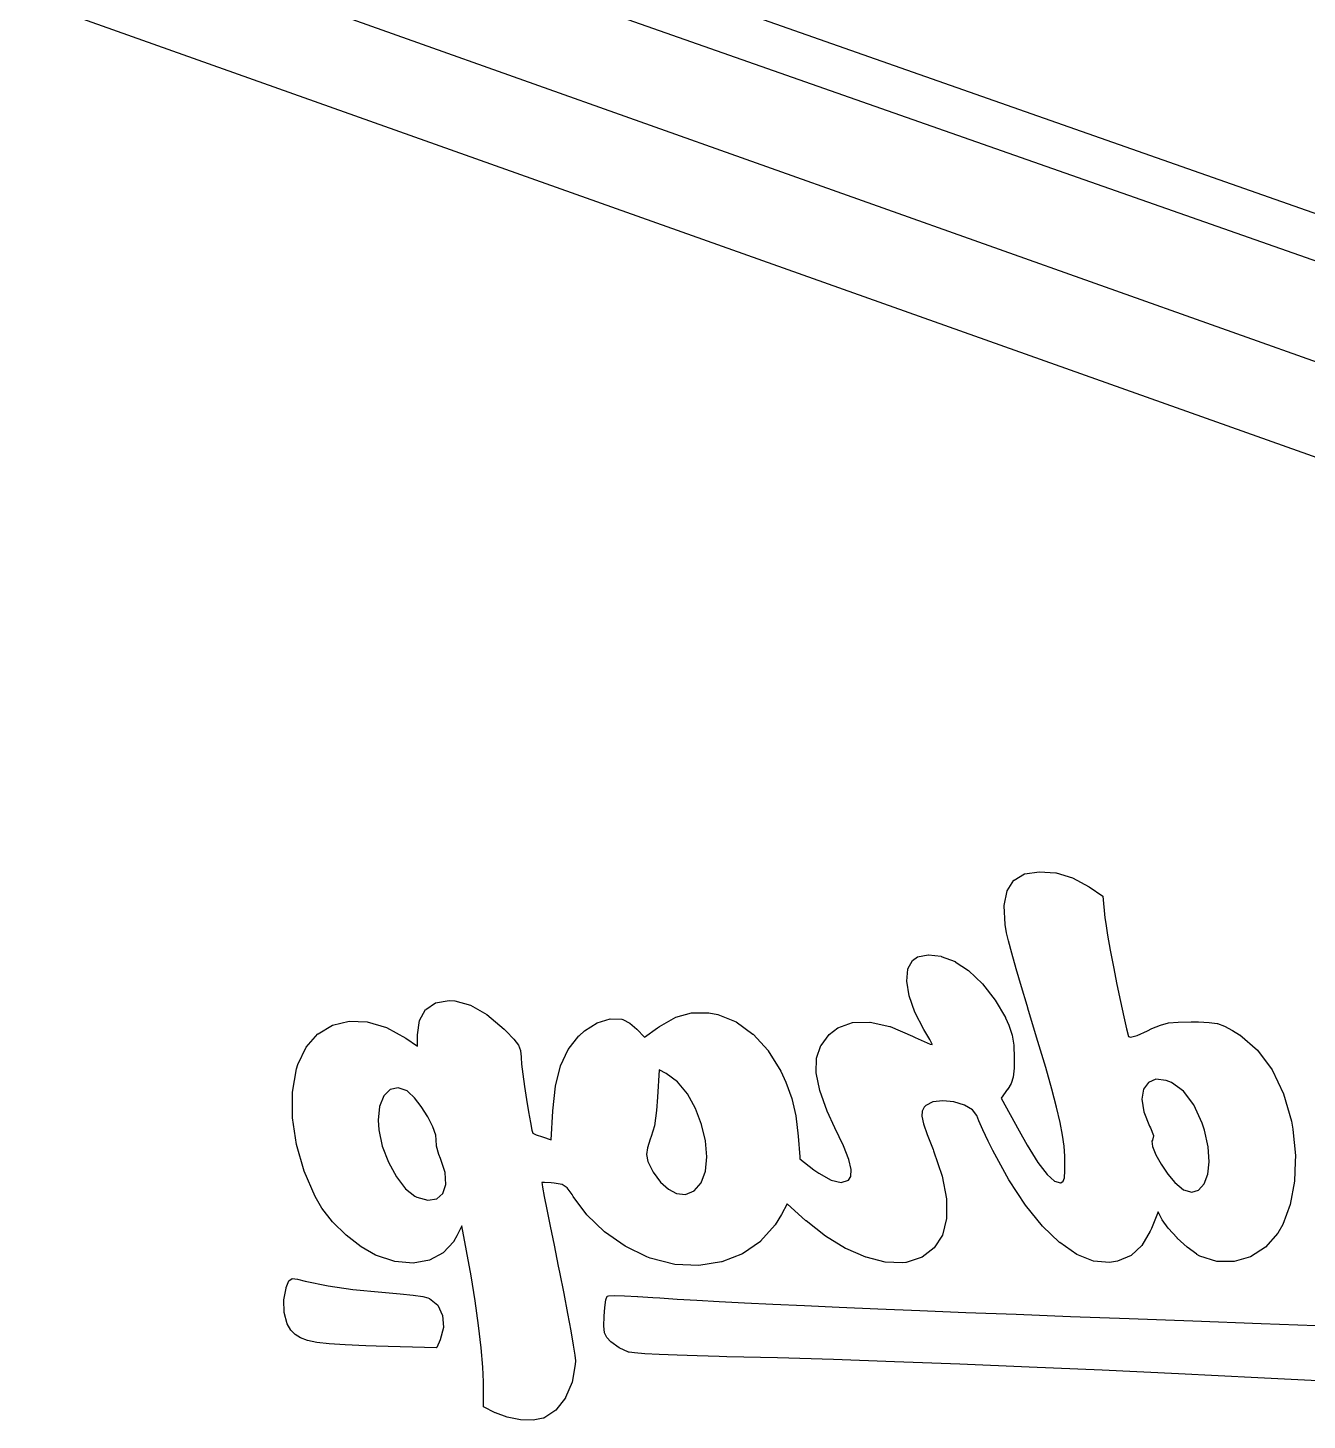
# Model space of a CAD drawing. Extents: x 42 to 258, y -102 to -28.
# Drawn here: x 195.59 to 223.99, y -90.09 to -59.17 of the extents above; entities that cross this region are included whole.
import ezdxf

# ---------------------------------------------------------------- set-up
doc = ezdxf.new("R2010")
doc.units = 0
doc.header["$MEASUREMENT"] = 0
doc.layers.add('BLACK', color=7, linetype='CONTINUOUS')

msp = doc.modelspace()

# ---------------------------------------------------------------- linework, layer by layer
at = {"layer": 'Black'}
for p, q in [((114.635, -27.6328), (257.51, -78.4328)), ((123.991, -28.1032), (257.341, -74.9345)), ((257.009, -75.878), (123.659, -29.0468)), ((256.84, -80.3172), (113.965, -29.5172)), ((217.723, -77.9569), (218.043, -77.9099)), ((218.043, -77.9099), (218.044, -77.9099)), ((218.044, -77.9099), (218.044, -77.9099)), ((218.044, -77.9099), (218.417, -77.9371)), ((217.335, -78.3348), (217.485, -78.1004)), ((217.485, -78.0996), (217.486, -78.0991)), ((217.485, -78.1), (217.485, -78.0996)), ((217.485, -78.1002), (217.485, -78.1)), ((217.485, -78.1004), (217.485, -78.1002)), ((217.486, -78.0988), (217.722, -77.9576)), ((217.486, -78.099), (217.486, -78.0988)), ((217.486, -78.0991), (217.486, -78.099)), ((217.722, -77.9575), (217.723, -77.9573)), ((217.722, -77.9576), (217.722, -77.9575)), ((217.722, -77.9576), (217.722, -77.9576)), ((217.723, -77.957), (217.723, -77.9569)), ((217.723, -77.9573), (217.723, -77.957)), ((217.723, -77.957), (217.723, -77.957)), ((218.417, -77.9371), (218.417, -77.9372)), ((218.417, -77.9372), (218.418, -77.9372)), ((218.418, -77.9372), (218.786, -78.043)), ((218.786, -78.043), (218.787, -78.0432)), ((218.787, -78.0432), (218.787, -78.0434)), ((218.787, -78.0434), (219.152, -78.2452)), ((217.269, -78.6631), (217.334, -78.3365)), ((217.334, -78.3349), (217.335, -78.3348)), ((217.334, -78.3357), (217.334, -78.3349)), ((217.334, -78.3349), (217.334, -78.3349)), ((217.334, -78.3364), (217.334, -78.3357)), ((217.334, -78.3365), (217.334, -78.3364)), ((217.334, -78.3365), (217.334, -78.3365)), ((219.152, -78.2452), (219.152, -78.2453)), ((219.152, -78.2453), (219.153, -78.2454)), ((219.153, -78.2454), (219.459, -78.4501)), ((219.459, -78.4501), (219.459, -78.4504)), ((219.459, -78.4504), (219.46, -78.4507)), ((219.46, -78.4507), (219.46, -78.451)), ((219.46, -78.451), (219.46, -78.4513)), ((219.46, -78.4513), (219.46, -78.4517)), ((219.46, -78.4517), (219.461, -78.4521)), ((219.461, -78.4521), (219.461, -78.4525)), ((219.461, -78.4525), (219.461, -78.4529)), ((219.461, -78.4529), (219.461, -78.4533)), ((219.461, -78.4533), (219.461, -78.4538)), ((219.461, -78.4538), (219.504, -78.93)), ((217.269, -78.6638), (217.269, -78.6631)), ((217.269, -78.6644), (217.269, -78.6638)), ((217.291, -79.0821), (217.269, -78.6644)), ((217.291, -79.0824), (217.291, -79.0821)), ((217.291, -79.0827), (217.291, -79.0824)), ((217.322, -79.2639), (217.291, -79.0827)), ((219.504, -78.93), (219.521, -79.0604)), ((219.521, -79.0604), (219.562, -79.3189)), ((217.322, -79.2641), (217.322, -79.2639)), ((217.322, -79.2642), (217.322, -79.2641)), ((217.364, -79.4446), (217.322, -79.2642)), ((217.364, -79.4447), (217.364, -79.4446)), ((217.364, -79.4448), (217.364, -79.4447)), ((217.438, -79.7215), (217.364, -79.4448)), ((219.562, -79.3189), (219.622, -79.6497)), ((215.346, -79.8013), (215.582, -79.7533)), ((215.582, -79.7533), (215.582, -79.7533)), ((215.582, -79.7533), (215.583, -79.7533)), ((215.583, -79.7533), (215.869, -79.7885)), ((217.438, -79.7216), (217.438, -79.7215)), ((217.438, -79.7215), (217.438, -79.7215)), ((217.535, -80.0698), (217.438, -79.7216)), ((219.622, -79.6497), (219.693, -80.0244)), ((215.104, -80.3365), (215.126, -80.0708)), ((215.126, -80.0692), (215.127, -80.069)), ((215.126, -80.0699), (215.126, -80.0692)), ((215.126, -80.0705), (215.126, -80.0699)), ((215.126, -80.0707), (215.126, -80.0705)), ((215.126, -80.0708), (215.126, -80.0707)), ((215.127, -80.0689), (215.229, -79.8806)), ((215.127, -80.069), (215.127, -80.0689)), ((215.229, -79.8801), (215.23, -79.8797)), ((215.229, -79.8804), (215.229, -79.8801)), ((215.229, -79.8806), (215.229, -79.8804)), ((215.23, -79.8789), (215.344, -79.8021)), ((215.23, -79.8791), (215.23, -79.8789)), ((215.23, -79.8793), (215.23, -79.8791)), ((215.23, -79.8797), (215.23, -79.8793)), ((215.344, -79.802), (215.345, -79.8019)), ((215.344, -79.8021), (215.344, -79.802)), ((215.345, -79.8017), (215.346, -79.8013)), ((215.345, -79.8019), (215.345, -79.8017)), ((215.346, -79.8013), (215.346, -79.8013)), ((215.346, -79.8013), (215.346, -79.8013)), ((215.869, -79.7885), (215.87, -79.7887)), ((215.87, -79.7887), (215.871, -79.7888)), ((215.871, -79.7888), (216.181, -79.9066)), ((216.181, -79.9066), (216.181, -79.9068)), ((216.181, -79.9068), (216.182, -79.9071)), ((216.182, -79.9071), (216.472, -80.0997)), ((217.65, -80.4647), (217.535, -80.0698)), ((217.535, -80.0698), (217.535, -80.0698)), ((217.535, -80.0698), (217.535, -80.0698)), ((219.693, -80.0244), (219.693, -80.0244)), ((219.693, -80.0244), (219.77, -80.4151)), ((215.104, -80.3371), (215.104, -80.3365)), ((215.104, -80.3377), (215.104, -80.3371)), ((215.158, -80.6623), (215.104, -80.3377)), ((216.472, -80.0997), (216.472, -80.1)), ((216.472, -80.1), (216.473, -80.1002)), ((216.473, -80.1002), (216.784, -80.3979)), ((215.158, -80.6627), (215.158, -80.6623)), ((215.158, -80.6632), (215.158, -80.6627)), ((215.286, -81.0284), (215.158, -80.6632)), ((216.784, -80.3979), (216.784, -80.3981)), ((216.784, -80.3981), (216.785, -80.3984)), ((216.785, -80.3984), (217.068, -80.7587)), ((217.65, -80.4648), (217.65, -80.4647)), ((217.65, -80.4647), (217.65, -80.4647)), ((217.775, -80.8815), (217.65, -80.4648)), ((219.77, -80.4151), (219.77, -80.4151)), ((219.77, -80.4151), (219.848, -80.7934)), ((204.287, -81.2122), (204.421, -80.9715)), ((204.421, -80.9706), (204.422, -80.9702)), ((204.421, -80.971), (204.421, -80.9706)), ((204.421, -80.9713), (204.421, -80.971)), ((204.421, -80.9715), (204.421, -80.9713)), ((204.422, -80.9698), (204.641, -80.8211)), ((204.422, -80.97), (204.422, -80.9698)), ((204.422, -80.9702), (204.422, -80.97)), ((204.641, -80.8209), (204.642, -80.8207)), ((204.641, -80.821), (204.641, -80.8209)), ((204.641, -80.8211), (204.641, -80.821)), ((204.642, -80.8204), (204.643, -80.8203)), ((204.642, -80.8207), (204.642, -80.8204)), ((204.642, -80.8204), (204.642, -80.8204)), ((204.643, -80.8203), (204.941, -80.7685)), ((204.941, -80.7685), (204.942, -80.7685)), ((204.942, -80.7685), (204.942, -80.7684)), ((204.942, -80.7684), (205.069, -80.7752)), ((205.069, -80.7752), (205.07, -80.7753)), ((205.07, -80.7753), (205.07, -80.7754)), ((205.07, -80.7754), (205.418, -80.8695)), ((205.418, -80.8695), (205.419, -80.8698)), ((205.419, -80.8698), (205.419, -80.87)), ((205.419, -80.87), (205.781, -81.0785)), ((217.068, -80.7587), (217.068, -80.759)), ((217.068, -80.759), (217.069, -80.7593)), ((217.069, -80.7593), (217.295, -81.1505)), ((217.81, -80.9949), (217.775, -80.8815)), ((217.775, -80.8815), (217.775, -80.8815)), ((217.775, -80.8815), (217.775, -80.8815)), ((218.018, -81.6783), (217.81, -80.9949)), ((217.81, -80.9949), (217.81, -80.9949)), ((219.848, -80.7934), (219.848, -80.7934)), ((219.848, -80.7934), (219.922, -81.1311)), ((202.354, -81.3173), (202.722, -81.2264)), ((202.722, -81.2264), (202.723, -81.2263)), ((202.723, -81.2263), (202.723, -81.2263)), ((202.723, -81.2263), (203.125, -81.2412)), ((203.125, -81.2412), (203.126, -81.2413)), ((203.126, -81.2413), (203.126, -81.2414)), ((203.126, -81.2414), (203.549, -81.3659)), ((204.243, -81.5322), (204.287, -81.2139)), ((204.287, -81.2123), (204.287, -81.2122)), ((204.287, -81.2122), (204.287, -81.2122)), ((204.287, -81.213), (204.287, -81.2123)), ((204.287, -81.2138), (204.287, -81.213)), ((204.287, -81.2139), (204.287, -81.2138)), ((204.287, -81.2139), (204.287, -81.2139)), ((205.781, -81.0785), (205.781, -81.0788)), ((205.781, -81.0788), (205.781, -81.079)), ((205.781, -81.079), (206.164, -81.4063)), ((207.951, -81.4417), (208.231, -81.2687)), ((208.231, -81.2685), (208.232, -81.2682)), ((208.231, -81.2687), (208.231, -81.2685)), ((208.232, -81.2682), (208.519, -81.1776)), ((208.519, -81.1776), (208.52, -81.1775)), ((208.52, -81.1775), (208.52, -81.1774)), ((208.52, -81.1774), (208.779, -81.1831)), ((208.779, -81.1831), (208.779, -81.1832)), ((208.779, -81.1832), (208.78, -81.1833)), ((208.78, -81.1833), (208.801, -81.1895)), ((208.801, -81.1895), (208.801, -81.1897)), ((208.801, -81.1897), (208.802, -81.1899)), ((208.802, -81.1899), (208.954, -81.2732)), ((208.954, -81.2732), (208.955, -81.2735)), ((208.955, -81.2735), (208.955, -81.2738)), ((208.955, -81.2738), (209.109, -81.4032)), ((209.613, -81.3442), (209.975, -81.1413)), ((209.975, -81.1411), (209.976, -81.1409)), ((209.975, -81.1413), (209.975, -81.1411)), ((209.976, -81.1409), (210.327, -81.0433)), ((210.327, -81.0433), (210.328, -81.0432)), ((210.328, -81.0431), (210.705, -81.0405)), ((210.328, -81.0432), (210.328, -81.0431)), ((210.705, -81.0405), (210.706, -81.0406)), ((210.706, -81.0406), (210.706, -81.0406)), ((210.706, -81.0406), (210.911, -81.0776)), ((210.911, -81.0776), (210.912, -81.0778)), ((210.912, -81.0778), (210.912, -81.0779)), ((210.912, -81.0779), (211.313, -81.2409)), ((211.313, -81.2409), (211.313, -81.2412)), ((211.313, -81.2412), (211.314, -81.2415)), ((211.314, -81.2415), (211.689, -81.5134)), ((213.575, -81.3763), (213.9, -81.2574)), ((213.9, -81.2574), (213.901, -81.2572)), ((213.901, -81.2572), (213.902, -81.2571)), ((213.902, -81.2571), (214.287, -81.2478)), ((214.287, -81.2478), (214.287, -81.2479)), ((214.287, -81.2479), (214.288, -81.248)), ((214.288, -81.248), (214.731, -81.3485)), ((215.286, -81.0287), (215.286, -81.0284)), ((215.286, -81.029), (215.286, -81.0287)), ((215.484, -81.4166), (215.286, -81.029)), ((217.295, -81.1505), (217.295, -81.1507)), ((217.295, -81.1507), (217.295, -81.1509)), ((217.295, -81.1509), (217.37, -81.3161)), ((217.37, -81.3161), (217.37, -81.3163)), ((219.922, -81.1311), (219.984, -81.4)), ((220.544, -81.3945), (220.736, -81.3143)), ((220.736, -81.3141), (220.915, -81.2685)), ((220.736, -81.3142), (220.736, -81.3141)), ((220.736, -81.3143), (220.736, -81.3142)), ((220.915, -81.2685), (220.916, -81.2685)), ((220.916, -81.2684), (221.129, -81.248)), ((220.916, -81.2685), (220.916, -81.2684)), ((221.129, -81.2479), (221.422, -81.2433)), ((221.129, -81.248), (221.129, -81.2479)), ((221.129, -81.248), (221.129, -81.248)), ((221.422, -81.2433), (221.422, -81.2433)), ((221.422, -81.2433), (221.422, -81.2433)), ((221.422, -81.2433), (221.579, -81.2441)), ((221.579, -81.2441), (221.579, -81.2441)), ((221.579, -81.2441), (221.579, -81.2441)), ((221.579, -81.2441), (221.821, -81.2543)), ((221.821, -81.2543), (221.821, -81.2544)), ((221.821, -81.2544), (221.821, -81.2544)), ((221.821, -81.2544), (222, -81.2832)), ((222, -81.2832), (222, -81.2833)), ((222, -81.2833), (222.001, -81.2834)), ((222.001, -81.2834), (222.158, -81.3396)), ((201.77, -81.8034), (202.03, -81.5119)), ((202.03, -81.5119), (202.031, -81.5114)), ((202.031, -81.5109), (202.352, -81.3179)), ((202.031, -81.5114), (202.031, -81.5109)), ((202.352, -81.3179), (202.353, -81.3176)), ((202.353, -81.3176), (202.354, -81.3173)), ((203.549, -81.3659), (203.549, -81.3661)), ((203.549, -81.3661), (203.55, -81.3663)), ((203.55, -81.3663), (203.98, -81.6041)), ((203.98, -81.6041), (203.98, -81.6042)), ((203.98, -81.6042), (203.981, -81.6043)), ((203.981, -81.6043), (204.243, -81.7846)), ((204.243, -81.5325), (204.243, -81.5322)), ((204.243, -81.5329), (204.243, -81.5325)), ((204.243, -81.7846), (204.243, -81.5329)), ((206.164, -81.4063), (206.164, -81.4064)), ((206.164, -81.4064), (206.165, -81.4065)), ((206.165, -81.4065), (206.208, -81.4494)), ((206.208, -81.4494), (206.208, -81.4495)), ((206.208, -81.4495), (206.208, -81.4495)), ((206.208, -81.4495), (206.381, -81.6291)), ((207.587, -81.8554), (207.826, -81.5532)), ((207.826, -81.5532), (207.827, -81.5529)), ((207.827, -81.5526), (207.95, -81.4423)), ((207.827, -81.5529), (207.827, -81.5526)), ((207.95, -81.4423), (207.951, -81.442)), ((207.951, -81.442), (207.951, -81.4417)), ((209.109, -81.4032), (209.109, -81.4034)), ((209.109, -81.4034), (209.109, -81.4036)), ((209.109, -81.4036), (209.279, -81.5807)), ((209.279, -81.5807), (209.57, -81.3742)), ((209.57, -81.3742), (209.613, -81.3445)), ((209.57, -81.3742), (209.57, -81.3742)), ((209.57, -81.3742), (209.57, -81.3742)), ((209.613, -81.3444), (209.613, -81.3442)), ((209.613, -81.3445), (209.613, -81.3444)), ((211.689, -81.5134), (211.69, -81.5138)), ((211.69, -81.5138), (211.69, -81.5141)), ((211.69, -81.5141), (212.025, -81.8829)), ((213.2, -81.7672), (213.383, -81.5255)), ((213.383, -81.5255), (213.384, -81.5251)), ((213.384, -81.5246), (213.574, -81.3771)), ((213.384, -81.5251), (213.384, -81.5246)), ((213.574, -81.3767), (213.575, -81.3763)), ((213.574, -81.3771), (213.574, -81.3767)), ((214.731, -81.3485), (214.731, -81.3486)), ((214.731, -81.3486), (214.732, -81.3487)), ((214.732, -81.3487), (215.231, -81.5589)), ((215.231, -81.5589), (215.231, -81.559)), ((215.231, -81.559), (215.231, -81.5591)), ((215.231, -81.5591), (215.293, -81.59)), ((215.293, -81.59), (215.49, -81.6832)), ((215.484, -81.4168), (215.484, -81.4166)), ((215.484, -81.4169), (215.484, -81.4168)), ((215.527, -81.4877), (215.484, -81.4169)), ((215.616, -81.6388), (215.527, -81.4877)), ((217.37, -81.3163), (217.37, -81.3165)), ((217.37, -81.3165), (217.447, -81.5379)), ((217.447, -81.5379), (217.447, -81.5383)), ((217.447, -81.5383), (217.447, -81.5387)), ((217.447, -81.5387), (217.483, -81.763)), ((219.984, -81.4), (220.03, -81.5694)), ((220.03, -81.5694), (220.075, -81.584)), ((220.075, -81.584), (220.219, -81.5438)), ((220.219, -81.5438), (220.446, -81.4418)), ((220.446, -81.4418), (220.544, -81.3946)), ((220.544, -81.3946), (220.544, -81.3945)), ((220.544, -81.3946), (220.544, -81.3946)), ((222.158, -81.3396), (222.159, -81.3397)), ((222.159, -81.3397), (222.159, -81.3398)), ((222.159, -81.3398), (222.338, -81.4322)), ((222.338, -81.4322), (222.339, -81.4323)), ((222.339, -81.4323), (222.339, -81.4323)), ((222.339, -81.4323), (222.496, -81.5291)), ((222.496, -81.5291), (222.497, -81.5294)), ((222.497, -81.5294), (222.497, -81.5296)), ((222.497, -81.5296), (222.89, -81.8699)), ((201.581, -82.1907), (201.769, -81.8045)), ((201.769, -81.8039), (201.77, -81.8034)), ((201.769, -81.8045), (201.769, -81.8039)), ((206.381, -81.6291), (206.381, -81.6294)), ((206.381, -81.6294), (206.381, -81.6296)), ((206.381, -81.6296), (206.481, -81.7631)), ((206.481, -81.7631), (206.481, -81.7637)), ((206.481, -81.7637), (206.482, -81.7642)), ((206.482, -81.7642), (206.528, -81.8828)), ((206.528, -81.8828), (206.528, -81.8835)), ((206.528, -81.8835), (206.528, -81.8842)), ((206.528, -81.8842), (206.539, -82.0191)), ((207.414, -82.2221), (207.587, -81.8564)), ((207.587, -81.8559), (207.587, -81.8554)), ((207.587, -81.8564), (207.587, -81.8559)), ((212.025, -81.8829), (212.026, -81.8833)), ((212.026, -81.8833), (212.026, -81.8836)), ((212.026, -81.8836), (212.307, -82.3373)), ((213.103, -82.0481), (213.199, -81.7686)), ((213.199, -81.7686), (213.2, -81.7679)), ((213.2, -81.7679), (213.2, -81.7672)), ((215.49, -81.6832), (215.627, -81.7406)), ((215.668, -81.7399), (215.616, -81.6388)), ((215.627, -81.7406), (215.671, -81.7492)), ((215.671, -81.7492), (215.668, -81.7399)), ((217.483, -81.763), (217.483, -81.7633)), ((217.483, -81.7633), (217.483, -81.7636)), ((217.483, -81.7636), (217.492, -82.0524)), ((218.189, -82.2548), (218.018, -81.6783)), ((222.89, -81.8699), (222.891, -81.8703)), ((222.891, -81.8703), (222.891, -81.8707)), ((222.891, -81.8707), (223.218, -82.3106)), ((201.551, -82.2894), (201.581, -82.1915)), ((201.581, -82.1911), (201.581, -82.1907)), ((201.581, -82.1915), (201.581, -82.1911)), ((206.539, -82.0191), (206.539, -82.0193)), ((206.539, -82.0193), (206.539, -82.0194)), ((206.539, -82.0194), (206.539, -82.0338)), ((206.539, -82.0338), (206.551, -82.1841)), ((206.551, -82.1841), (206.578, -82.409)), ((207.302, -82.6701), (207.414, -82.223)), ((207.414, -82.2225), (207.414, -82.2221)), ((207.414, -82.223), (207.414, -82.2225)), ((213.093, -82.378), (213.102, -82.0496)), ((213.102, -82.0496), (213.103, -82.0489)), ((213.103, -82.0489), (213.103, -82.0481)), ((217.492, -82.0526), (217.489, -82.2696)), ((217.492, -82.0524), (217.492, -82.0525)), ((217.492, -82.0525), (217.492, -82.0526)), ((201.464, -82.8044), (201.551, -82.29)), ((201.551, -82.2897), (201.551, -82.2894)), ((201.551, -82.29), (201.551, -82.2897)), ((206.578, -82.409), (206.616, -82.6798)), ((209.603, -82.3094), (209.572, -82.9181)), ((209.762, -82.3925), (209.603, -82.3094)), ((210.014, -82.5787), (209.762, -82.3925)), ((212.307, -82.3373), (212.307, -82.3375)), ((212.307, -82.3375), (212.307, -82.3378)), ((212.307, -82.3378), (212.422, -82.5814)), ((213.093, -82.3786), (213.093, -82.378)), ((213.093, -82.3791), (213.093, -82.3786)), ((213.172, -82.7674), (213.093, -82.3791)), ((217.469, -82.4695), (217.424, -82.6124)), ((217.489, -82.27), (217.469, -82.4685)), ((217.469, -82.4685), (217.469, -82.469)), ((217.469, -82.469), (217.469, -82.4695)), ((217.489, -82.2696), (217.489, -82.2698)), ((217.489, -82.2698), (217.489, -82.27)), ((218.326, -82.738), (218.189, -82.2548)), ((220.636, -82.5192), (220.468, -82.5894)), ((220.863, -82.5451), (220.636, -82.5192)), ((220.98, -82.5914), (220.863, -82.5451)), ((223.218, -82.3106), (223.218, -82.311)), ((223.218, -82.311), (223.218, -82.3114)), ((223.218, -82.3114), (223.472, -82.8409)), ((201.464, -82.8048), (201.464, -82.8044)), ((201.464, -82.8052), (201.464, -82.8048)), ((201.467, -83.374), (201.464, -82.8052)), ((203.633, -82.7468), (203.492, -82.8886)), ((203.809, -82.7054), (203.633, -82.7468)), ((204.008, -82.776), (203.809, -82.7054)), ((204.036, -82.7948), (204.008, -82.776)), ((204.174, -82.9274), (204.036, -82.7948)), ((206.616, -82.6798), (206.659, -82.9679)), ((207.244, -83.2173), (207.302, -82.6708)), ((207.302, -82.6704), (207.302, -82.6701)), ((207.302, -82.6708), (207.302, -82.6704)), ((210.232, -82.8437), (210.014, -82.5787)), ((210.411, -83.1649), (210.232, -82.8437)), ((212.422, -82.5814), (212.422, -82.5816)), ((212.422, -82.5816), (212.422, -82.5818)), ((212.422, -82.5818), (212.554, -82.944)), ((213.172, -82.7678), (213.172, -82.7674)), ((213.172, -82.7682), (213.172, -82.7678)), ((213.34, -83.2274), (213.172, -82.7682)), ((217.344, -82.7414), (217.199, -82.9379)), ((217.345, -82.741), (217.344, -82.7412)), ((217.344, -82.7412), (217.344, -82.7414)), ((217.423, -82.6136), (217.345, -82.741)), ((217.424, -82.613), (217.423, -82.6136)), ((217.424, -82.6124), (217.424, -82.613)), ((218.432, -83.1413), (218.326, -82.738)), ((220.362, -82.7418), (220.327, -82.9633)), ((220.468, -82.5894), (220.362, -82.7418)), ((221.246, -82.7844), (220.98, -82.5914)), ((221.476, -83.0894), (221.246, -82.7844)), ((223.472, -82.8409), (223.472, -82.8413)), ((223.472, -82.8413), (223.472, -82.8417)), ((223.472, -82.8417), (223.647, -83.4508)), ((203.398, -83.1203), (203.364, -83.4304)), ((203.492, -82.8886), (203.398, -83.1203)), ((204.324, -83.1235), (204.174, -82.9274)), ((204.467, -83.3499), (204.324, -83.1235)), ((206.659, -82.9679), (206.704, -83.2445)), ((209.572, -82.9182), (209.55, -83.2123)), ((209.572, -82.9181), (209.572, -82.9181)), ((209.572, -82.9181), (209.572, -82.9182)), ((210.547, -83.5198), (210.411, -83.1649)), ((212.554, -82.944), (212.554, -82.9443)), ((212.554, -82.9443), (212.554, -82.9446)), ((212.554, -82.9446), (212.639, -83.328)), ((215.492, -83.1367), (215.448, -83.2235)), ((215.527, -83.0983), (215.492, -83.1367)), ((215.683, -83.0173), (215.527, -83.0983)), ((215.904, -82.9942), (215.683, -83.0173)), ((216.15, -83.0217), (215.904, -82.9942)), ((216.384, -83.0924), (216.15, -83.0217)), ((216.567, -83.1983), (216.384, -83.0924)), ((217.199, -82.9379), (217.599, -83.6663)), ((218.51, -83.478), (218.432, -83.1413)), ((220.327, -82.9633), (220.369, -83.2398)), ((221.664, -83.4948), (221.476, -83.0894)), ((201.467, -83.3743), (201.467, -83.374)), ((201.467, -83.3747), (201.467, -83.3743)), ((201.556, -83.9688), (201.467, -83.3747)), ((203.364, -83.4304), (203.379, -83.6425)), ((204.582, -83.5732), (204.467, -83.3499)), ((206.704, -83.2445), (206.746, -83.4811)), ((207.21, -83.8639), (207.244, -83.226)), ((207.244, -83.2174), (207.244, -83.2173)), ((207.244, -83.2175), (207.244, -83.2174)), ((207.244, -83.226), (207.244, -83.2175)), ((207.244, -83.226), (207.244, -83.226)), ((207.244, -83.226), (207.244, -83.226)), ((209.55, -83.2127), (209.499, -83.5519)), ((209.55, -83.2123), (209.55, -83.2125)), ((209.55, -83.2125), (209.55, -83.2127)), ((212.639, -83.328), (212.639, -83.3283)), ((212.639, -83.3283), (212.639, -83.3285)), ((212.639, -83.3285), (212.691, -83.7853)), ((213.34, -83.2276), (213.34, -83.2274)), ((213.34, -83.2278), (213.34, -83.2276)), ((213.509, -83.595), (213.34, -83.2278)), ((215.448, -83.2235), (215.441, -83.3389)), ((215.441, -83.3389), (215.476, -83.5055)), ((216.659, -83.3245), (216.567, -83.1983)), ((216.705, -83.4408), (216.659, -83.3245)), ((216.705, -83.4409), (216.705, -83.4408)), ((216.705, -83.441), (216.705, -83.4409)), ((216.794, -83.6404), (216.705, -83.441)), ((218.565, -83.7619), (218.51, -83.478)), ((220.369, -83.2398), (220.497, -83.5572)), ((223.647, -83.4508), (223.647, -83.4511)), ((223.647, -83.4511), (223.647, -83.4513)), ((223.647, -83.4513), (223.679, -83.6303)), ((203.379, -83.6425), (203.459, -84.0021)), ((204.65, -83.7595), (204.582, -83.5732)), ((204.658, -83.8618), (204.65, -83.7595)), ((206.746, -83.4811), (206.78, -83.6487)), ((206.78, -83.6487), (206.803, -83.7175)), ((206.803, -83.7175), (206.878, -83.7492)), ((206.878, -83.7492), (207.019, -83.7995)), ((209.499, -83.5526), (209.429, -83.7897)), ((209.499, -83.5519), (209.499, -83.5522)), ((209.499, -83.5522), (209.499, -83.5526)), ((210.632, -83.8854), (210.547, -83.5198)), ((212.691, -83.7853), (212.691, -83.7854)), ((212.691, -83.7854), (212.691, -83.7855)), ((212.691, -83.7855), (212.726, -84.2387)), ((213.696, -83.9947), (213.509, -83.595)), ((213.509, -83.595), (213.509, -83.595)), ((213.509, -83.595), (213.509, -83.595)), ((215.476, -83.5055), (215.557, -83.7447)), ((215.557, -83.7447), (215.688, -84.078)), ((216.794, -83.6405), (216.794, -83.6404)), ((216.913, -83.8918), (216.794, -83.6405)), ((216.794, -83.6405), (216.794, -83.6405)), ((217.599, -83.6663), (217.776, -83.9795)), ((218.598, -84.0063), (218.565, -83.7619)), ((220.497, -83.5572), (220.516, -83.5935)), ((220.516, -83.5935), (220.516, -83.5938)), ((220.516, -83.5938), (220.516, -83.5941)), ((220.516, -83.5941), (220.581, -83.7705)), ((220.581, -83.7733), (220.56, -83.8712)), ((220.581, -83.7705), (220.581, -83.771)), ((220.581, -83.771), (220.581, -83.7715)), ((220.581, -83.7715), (220.581, -83.7719)), ((220.581, -83.7719), (220.581, -83.7722)), ((220.581, -83.7722), (220.581, -83.7727)), ((220.581, -83.7727), (220.581, -83.7733)), ((221.715, -83.6472), (221.664, -83.4948)), ((221.799, -84.0194), (221.715, -83.6472)), ((223.679, -83.6303), (223.679, -83.6305)), ((223.679, -83.6305), (223.68, -83.6307)), ((223.68, -83.6307), (223.734, -84.2127)), ((201.556, -83.9691), (201.556, -83.9688)), ((201.556, -83.9694), (201.556, -83.9691)), ((201.724, -84.56), (201.556, -83.9694)), ((203.459, -84.0021), (203.595, -84.3607)), ((204.663, -84.0001), (204.658, -83.8618)), ((204.663, -84.0007), (204.663, -84.0001)), ((204.663, -84.0012), (204.663, -84.0007)), ((204.716, -84.1915), (204.663, -84.0012)), ((207.019, -83.7995), (207.21, -83.8639)), ((209.345, -84.0409), (209.324, -84.1919)), ((209.405, -83.8463), (209.345, -84.0409)), ((209.428, -83.7902), (209.405, -83.8463)), ((209.429, -83.7897), (209.428, -83.7899)), ((209.428, -83.7899), (209.428, -83.7902)), ((210.662, -84.2391), (210.632, -83.8854)), ((213.816, -84.3003), (213.696, -83.9947)), ((215.688, -84.078), (215.699, -84.1065)), ((216.913, -83.8919), (216.913, -83.8918)), ((217.013, -84.0969), (216.913, -83.8919)), ((216.913, -83.8919), (216.913, -83.8919)), ((217.014, -84.097), (217.013, -84.0969)), ((217.014, -84.0971), (217.014, -84.097)), ((217.368, -84.7487), (217.014, -84.0971)), ((217.776, -83.9795), (218.018, -84.3662)), ((218.614, -84.2247), (218.598, -84.0063)), ((220.56, -83.8724), (220.549, -83.8948)), ((220.549, -83.8948), (220.564, -84.0136)), ((220.56, -83.8712), (220.56, -83.8718)), ((220.56, -83.8718), (220.56, -83.8724)), ((220.564, -84.0136), (220.638, -84.1942)), ((221.821, -84.3509), (221.799, -84.0194)), ((203.595, -84.3607), (203.771, -84.6867)), ((204.716, -84.1918), (204.716, -84.1915)), ((204.716, -84.1921), (204.716, -84.1918)), ((204.75, -84.2759), (204.716, -84.1921)), ((204.854, -84.59), (204.75, -84.2759)), ((209.324, -84.1919), (209.358, -84.3468)), ((209.358, -84.3468), (209.472, -84.5827)), ((210.632, -84.558), (210.662, -84.2391)), ((212.726, -84.2387), (212.73, -84.2889)), ((212.73, -84.2889), (213.044, -84.5261)), ((213.871, -84.5232), (213.816, -84.3003)), ((215.699, -84.1065), (215.699, -84.1067)), ((215.699, -84.1067), (215.699, -84.1068)), ((215.699, -84.1068), (215.888, -84.6724)), ((218.018, -84.3662), (218.222, -84.6341)), ((218.616, -84.2945), (218.614, -84.2247)), ((218.617, -84.5504), (218.616, -84.2945)), ((220.638, -84.1942), (220.754, -84.4069)), ((220.754, -84.4069), (220.898, -84.6226)), ((221.788, -84.6295), (221.821, -84.3509)), ((223.729, -84.3512), (223.713, -84.7799)), ((223.734, -84.2133), (223.729, -84.3512)), ((223.734, -84.2127), (223.734, -84.213)), ((223.734, -84.213), (223.734, -84.2133)), ((201.725, -84.5603), (201.724, -84.56)), ((201.725, -84.5606), (201.725, -84.5603)), ((201.968, -85.1185), (201.725, -84.5606)), ((203.771, -84.6867), (203.972, -84.9486)), ((204.869, -84.8529), (204.854, -84.59)), ((209.472, -84.5827), (209.634, -84.8044)), ((210.537, -84.8192), (210.632, -84.558)), ((213.044, -84.5261), (213.148, -84.6013)), ((213.148, -84.6013), (213.429, -84.7606)), ((213.809, -84.7621), (213.865, -84.6748)), ((213.865, -84.6748), (213.871, -84.5232)), ((215.888, -84.6724), (215.889, -84.6728)), ((215.889, -84.6728), (215.889, -84.6731)), ((215.889, -84.6731), (215.984, -85.1762)), ((218.222, -84.6341), (218.388, -84.784)), ((218.578, -84.784), (218.606, -84.705)), ((218.606, -84.705), (218.617, -84.5504)), ((220.898, -84.6226), (221.055, -84.8124)), ((221.707, -84.8427), (221.788, -84.6295)), ((203.972, -84.9486), (204.183, -85.1152)), ((204.804, -85.0517), (204.869, -84.8529)), ((207.061, -84.8076), (207.001, -84.8076)), ((207.001, -84.8076), (207.001, -84.8106)), ((207.001, -84.8106), (207.008, -84.8528)), ((207.008, -84.8528), (207.017, -84.9125)), ((207.017, -84.9125), (207.056, -85.1184)), ((207.209, -84.8191), (207.061, -84.8076)), ((207.277, -84.8259), (207.209, -84.8191)), ((207.451, -84.8576), (207.277, -84.8259)), ((207.565, -84.9294), (207.451, -84.8576)), ((207.672, -85.0763), (207.565, -84.9294)), ((209.634, -84.8044), (209.812, -84.962)), ((209.812, -84.962), (209.992, -85.0519)), ((210.193, -85.0753), (210.381, -84.9931)), ((210.381, -84.9931), (210.537, -84.8192)), ((213.429, -84.7606), (213.65, -84.8142)), ((213.65, -84.8142), (213.809, -84.7621)), ((217.368, -84.7489), (217.368, -84.7487)), ((217.368, -84.7491), (217.368, -84.7489)), ((217.738, -85.3111), (217.368, -84.7491)), ((218.388, -84.784), (218.517, -84.8183)), ((218.517, -84.8183), (218.528, -84.8158)), ((218.528, -84.8158), (218.578, -84.784)), ((221.055, -84.8124), (221.249, -84.9708)), ((221.249, -84.9708), (221.431, -85.0247)), ((221.431, -85.0247), (221.585, -84.9781)), ((221.585, -84.9781), (221.707, -84.8427)), ((223.713, -84.7806), (223.619, -85.3011)), ((223.713, -84.7799), (223.713, -84.7802)), ((223.713, -84.7802), (223.713, -84.7806)), ((201.968, -85.1188), (201.968, -85.1185)), ((201.968, -85.119), (201.968, -85.1188)), ((202.119, -85.3818), (201.968, -85.119)), ((204.183, -85.1152), (204.223, -85.1349)), ((204.223, -85.1349), (204.473, -85.2059)), ((204.473, -85.2059), (204.669, -85.1734)), ((204.669, -85.1734), (204.804, -85.0517)), ((207.056, -85.1184), (207.056, -85.1184)), ((207.056, -85.1184), (207.113, -85.4127)), ((207.697, -85.1184), (207.672, -85.0763)), ((207.698, -85.1186), (207.697, -85.1184)), ((207.698, -85.1188), (207.698, -85.1186)), ((207.998, -85.526), (207.698, -85.1188)), ((209.992, -85.0519), (210.193, -85.0753)), ((212.446, -85.2832), (212.324, -85.5183)), ((212.866, -85.6626), (212.446, -85.2832)), ((215.984, -85.1762), (215.984, -85.1767)), ((215.984, -85.1767), (215.984, -85.1771)), ((215.984, -85.1771), (215.986, -85.6127)), ((217.738, -85.3112), (217.738, -85.3111)), ((217.738, -85.3115), (217.738, -85.3112)), ((218.117, -85.7785), (217.738, -85.3115)), ((223.619, -85.3019), (223.454, -85.7458)), ((223.619, -85.3011), (223.619, -85.3015)), ((223.619, -85.3015), (223.619, -85.3019)), ((202.119, -85.3821), (202.119, -85.3818)), ((202.119, -85.3824), (202.119, -85.3821)), ((202.351, -85.6832), (202.119, -85.3824)), ((207.113, -85.4127), (207.185, -85.78)), ((207.998, -85.5263), (207.998, -85.526)), ((207.998, -85.5267), (207.998, -85.5263)), ((208.393, -85.9041), (207.998, -85.5267)), ((212.324, -85.5185), (212.184, -85.7508)), ((212.324, -85.5183), (212.324, -85.5184)), ((212.324, -85.5184), (212.324, -85.5185)), ((215.986, -85.614), (215.897, -85.977)), ((215.986, -85.6127), (215.986, -85.6133)), ((215.986, -85.6133), (215.986, -85.614)), ((220.683, -85.4654), (220.536, -85.8292)), ((220.774, -85.6392), (220.683, -85.4654)), ((220.774, -85.6395), (220.774, -85.6392)), ((220.774, -85.6397), (220.774, -85.6395)), ((220.906, -85.8271), (220.774, -85.6397)), ((202.351, -85.6834), (202.351, -85.6832)), ((202.352, -85.6837), (202.351, -85.6834)), ((202.654, -85.9823), (202.352, -85.6837)), ((205.224, -85.7725), (205.114, -85.9988)), ((205.331, -86.3291), (205.224, -85.7725)), ((207.185, -85.78), (207.271, -86.205)), ((208.393, -85.9043), (208.393, -85.9041)), ((208.393, -85.9046), (208.393, -85.9043)), ((208.848, -86.2257), (208.393, -85.9046)), ((212.183, -85.7515), (211.856, -86.1173)), ((212.184, -85.7508), (212.183, -85.7511)), ((212.183, -85.7511), (212.183, -85.7515)), ((212.866, -85.6627), (212.866, -85.6626)), ((212.867, -85.6628), (212.866, -85.6627)), ((213.296, -86.0033), (212.867, -85.6628)), ((218.117, -85.7787), (218.117, -85.7785)), ((218.118, -85.7789), (218.117, -85.7787)), ((218.499, -86.1456), (218.118, -85.7789)), ((220.508, -85.894), (220.324, -86.2122)), ((220.535, -85.8293), (220.508, -85.8935)), ((220.508, -85.8935), (220.508, -85.8937)), ((220.508, -85.8937), (220.508, -85.894)), ((220.536, -85.8292), (220.535, -85.8293)), ((220.535, -85.8293), (220.535, -85.8293)), ((220.906, -85.8274), (220.906, -85.8271)), ((220.906, -85.8277), (220.906, -85.8274)), ((221.105, -86.0434), (220.906, -85.8277)), ((223.341, -85.938), (223.068, -86.2462)), ((223.342, -85.9376), (223.341, -85.938)), ((223.454, -85.7466), (223.342, -85.9372)), ((223.342, -85.9372), (223.342, -85.9376)), ((223.454, -85.7458), (223.454, -85.7461)), ((223.454, -85.7461), (223.454, -85.7466)), ((202.655, -85.9825), (202.654, -85.9823)), ((202.655, -85.9827), (202.655, -85.9825)), ((202.986, -86.2421), (202.655, -85.9827)), ((202.987, -86.2423), (202.986, -86.2421)), ((202.987, -86.2425), (202.987, -86.2423)), ((203.305, -86.4256), (202.987, -86.2425)), ((205.047, -86.1181), (204.812, -86.3741)), ((205.048, -86.1176), (205.047, -86.1181)), ((205.114, -85.9991), (205.048, -86.1172)), ((205.048, -86.1172), (205.048, -86.1176)), ((205.114, -85.9988), (205.114, -85.9989)), ((205.114, -85.9989), (205.114, -85.9991)), ((207.271, -86.205), (207.271, -86.205)), ((207.271, -86.205), (207.365, -86.6724)), ((208.849, -86.2258), (208.848, -86.2257)), ((208.849, -86.2261), (208.849, -86.2258)), ((209.332, -86.4644), (208.849, -86.2261)), ((211.855, -86.1181), (211.454, -86.3936)), ((211.856, -86.1173), (211.855, -86.1177)), ((211.855, -86.1177), (211.855, -86.1181)), ((213.296, -86.0035), (213.296, -86.0033)), ((213.297, -86.0037), (213.296, -86.0035)), ((213.747, -86.276), (213.297, -86.0037)), ((215.896, -85.9785), (215.716, -86.2639)), ((215.897, -85.977), (215.896, -85.9777)), ((215.896, -85.9777), (215.896, -85.9785)), ((218.5, -86.1458), (218.499, -86.1456)), ((218.5, -86.1461), (218.5, -86.1458)), ((218.879, -86.407), (218.5, -86.1461)), ((220.323, -86.2133), (220.09, -86.4286)), ((220.324, -86.2127), (220.323, -86.2133)), ((220.324, -86.2122), (220.324, -86.2127)), ((221.105, -86.0436), (221.105, -86.0434)), ((221.105, -86.0438), (221.105, -86.0436)), ((221.331, -86.2492), (221.105, -86.0438)), ((221.331, -86.2494), (221.331, -86.2492)), ((221.331, -86.2495), (221.331, -86.2494)), ((221.544, -86.4059), (221.331, -86.2495)), ((223.067, -86.2471), (222.739, -86.4589)), ((223.068, -86.2462), (223.067, -86.2467)), ((223.067, -86.2467), (223.067, -86.2471)), ((203.305, -86.4257), (203.305, -86.4256)), ((203.305, -86.4259), (203.305, -86.4257)), ((203.309, -86.4276), (203.305, -86.4259)), ((203.309, -86.4277), (203.309, -86.4276)), ((203.31, -86.4278), (203.309, -86.4277)), ((203.738, -86.5675), (203.31, -86.4278)), ((203.739, -86.5677), (203.738, -86.5675)), ((203.738, -86.5675), (203.738, -86.5675)), ((204.141, -86.6032), (203.739, -86.5677)), ((204.504, -86.5379), (204.142, -86.6031)), ((204.505, -86.5374), (204.504, -86.5377)), ((204.504, -86.5377), (204.504, -86.5379)), ((204.811, -86.3751), (204.505, -86.5374)), ((204.812, -86.3741), (204.811, -86.3746)), ((204.811, -86.3746), (204.811, -86.3751)), ((205.431, -86.8809), (205.331, -86.3291)), ((209.333, -86.4644), (209.332, -86.4644)), ((209.333, -86.4646), (209.333, -86.4644)), ((209.41, -86.4929), (209.333, -86.4646)), ((209.41, -86.493), (209.41, -86.4929)), ((209.41, -86.4931), (209.41, -86.493)), ((209.956, -86.6288), (209.41, -86.4931)), ((211.453, -86.3941), (210.994, -86.5742)), ((211.454, -86.3938), (211.453, -86.3941)), ((211.454, -86.3936), (211.454, -86.3938)), ((213.748, -86.2761), (213.747, -86.276)), ((213.748, -86.2763), (213.748, -86.2761)), ((214.198, -86.4714), (213.748, -86.2763)), ((214.198, -86.4715), (214.198, -86.4714)), ((214.199, -86.4716), (214.198, -86.4715)), ((214.627, -86.5805), (214.199, -86.4716)), ((215.445, -86.4688), (215.088, -86.584)), ((215.446, -86.4681), (215.445, -86.4684)), ((215.445, -86.4684), (215.445, -86.4688)), ((215.715, -86.2652), (215.446, -86.4681)), ((215.716, -86.2646), (215.715, -86.2652)), ((215.715, -86.2652), (215.715, -86.2652)), ((215.715, -86.2652), (215.715, -86.2652)), ((215.716, -86.2639), (215.716, -86.2639)), ((215.716, -86.2639), (215.716, -86.264)), ((215.716, -86.264), (215.716, -86.2646)), ((218.879, -86.4072), (218.879, -86.407)), ((218.88, -86.4075), (218.879, -86.4072)), ((219.25, -86.5573), (218.88, -86.4075)), ((219.25, -86.5574), (219.25, -86.5573)), ((219.251, -86.5576), (219.25, -86.5574)), ((219.606, -86.5909), (219.251, -86.5576)), ((219.785, -86.5601), (219.607, -86.5909)), ((219.786, -86.5597), (219.785, -86.5599)), ((219.785, -86.5599), (219.785, -86.5601)), ((220.088, -86.4295), (219.786, -86.5597)), ((220.089, -86.4291), (220.088, -86.4295)), ((220.09, -86.4286), (220.089, -86.4291)), ((221.545, -86.4061), (221.544, -86.4059)), ((221.545, -86.4063), (221.545, -86.4061)), ((221.613, -86.4442), (221.545, -86.4063)), ((221.613, -86.4444), (221.613, -86.4442)), ((221.613, -86.4446), (221.613, -86.4444)), ((221.991, -86.5652), (221.613, -86.4446)), ((221.992, -86.5653), (221.991, -86.5652)), ((221.993, -86.5654), (221.992, -86.5653)), ((222.373, -86.5679), (221.993, -86.5654)), ((222.374, -86.5677), (222.373, -86.5678)), ((222.373, -86.5678), (222.373, -86.5679)), ((222.738, -86.4595), (222.374, -86.5677)), ((222.739, -86.4589), (222.738, -86.4592)), ((222.738, -86.4592), (222.738, -86.4595)), ((204.142, -86.6031), (204.141, -86.6032)), ((204.142, -86.6031), (204.142, -86.6031)), ((205.52, -87.4414), (205.431, -86.8809)), ((207.365, -86.6724), (207.365, -86.6724)), ((207.365, -86.6724), (207.392, -86.8036)), ((207.392, -86.8036), (207.392, -86.8036)), ((207.392, -86.8036), (207.392, -86.8036)), ((207.392, -86.8036), (207.487, -87.278)), ((209.956, -86.6289), (209.956, -86.6288)), ((209.957, -86.629), (209.956, -86.6289)), ((210.489, -86.6544), (209.957, -86.629)), ((210.49, -86.6544), (210.489, -86.6544)), ((210.489, -86.6544), (210.489, -86.6544)), ((210.993, -86.5745), (210.49, -86.6544)), ((210.994, -86.5742), (210.993, -86.5744)), ((210.993, -86.5744), (210.993, -86.5745)), ((214.627, -86.5806), (214.627, -86.5805)), ((214.628, -86.5807), (214.627, -86.5806)), ((215.012, -86.5944), (214.628, -86.5807)), ((215.013, -86.5944), (215.012, -86.5944)), ((215.012, -86.5944), (215.012, -86.5944)), ((215.087, -86.5841), (215.013, -86.5944)), ((215.088, -86.584), (215.087, -86.584)), ((215.087, -86.584), (215.087, -86.5841)), ((219.607, -86.5909), (219.606, -86.5909)), ((219.607, -86.5909), (219.607, -86.5909)), ((201.273, -87.4181), (201.321, -87.1552)), ((201.321, -87.1545), (201.325, -87.1428)), ((201.321, -87.1548), (201.321, -87.1545)), ((201.321, -87.1552), (201.321, -87.1548)), ((201.325, -87.1425), (201.385, -86.9981)), ((201.325, -87.1427), (201.325, -87.1425)), ((201.325, -87.1428), (201.325, -87.1427)), ((201.385, -86.997), (201.386, -86.9967)), ((201.385, -86.9973), (201.385, -86.997)), ((201.385, -86.9977), (201.385, -86.9973)), ((201.385, -86.9981), (201.385, -86.9977)), ((201.386, -86.996), (201.455, -86.9453)), ((201.386, -86.9964), (201.386, -86.996)), ((201.386, -86.9967), (201.386, -86.9964)), ((201.455, -86.9451), (201.456, -86.9448)), ((201.455, -86.9452), (201.455, -86.9451)), ((201.455, -86.9453), (201.455, -86.9452)), ((201.456, -86.9448), (201.456, -86.9445)), ((201.456, -86.9445), (201.457, -86.9445)), ((201.457, -86.9444), (201.458, -86.9443)), ((201.457, -86.9445), (201.457, -86.9444)), ((201.457, -86.9444), (201.457, -86.9444)), ((201.458, -86.9443), (201.458, -86.9444)), ((201.458, -86.9444), (201.458, -86.9444)), ((201.458, -86.9444), (201.572, -86.959)), ((201.572, -86.959), (201.572, -86.9591)), ((201.572, -86.9591), (201.573, -86.9591)), ((201.573, -86.9591), (201.748, -87.002)), ((201.748, -87.002), (202.254, -87.1044)), ((202.254, -87.1044), (202.806, -87.1836)), ((202.806, -87.1836), (203.445, -87.2457)), ((201.273, -87.4187), (201.273, -87.4181)), ((201.273, -87.4192), (201.273, -87.4187)), ((201.282, -87.6987), (201.273, -87.4192)), ((203.445, -87.2457), (203.53, -87.2526)), ((203.53, -87.2526), (203.53, -87.2526)), ((203.53, -87.2526), (203.53, -87.2526)), ((203.53, -87.2526), (203.857, -87.2832)), ((203.857, -87.2832), (203.857, -87.2832)), ((203.857, -87.2832), (203.858, -87.2832)), ((203.858, -87.2832), (204.142, -87.3155)), ((204.142, -87.3155), (204.142, -87.3155)), ((204.142, -87.3155), (204.142, -87.3155)), ((204.142, -87.3155), (204.356, -87.346)), ((204.356, -87.346), (204.356, -87.346)), ((204.356, -87.346), (204.356, -87.346)), ((204.356, -87.346), (204.471, -87.3713)), ((204.471, -87.3713), (204.472, -87.3714)), ((204.472, -87.3714), (204.472, -87.3716)), ((204.472, -87.3716), (204.507, -87.3861)), ((204.507, -87.3861), (204.507, -87.3865)), ((204.507, -87.3865), (204.508, -87.3868)), ((204.508, -87.3868), (204.69, -87.5366)), ((205.595, -87.9843), (205.52, -87.4414)), ((207.487, -87.278), (207.487, -87.2781)), ((207.487, -87.2781), (207.487, -87.2781)), ((207.487, -87.2781), (207.571, -87.7175)), ((208.399, -87.5883), (208.423, -87.4197)), ((208.423, -87.4197), (208.424, -87.4194)), ((208.424, -87.419), (208.449, -87.3384)), ((208.424, -87.4194), (208.424, -87.419)), ((208.449, -87.3377), (208.45, -87.337)), ((208.449, -87.3384), (208.449, -87.3377)), ((208.45, -87.3364), (208.451, -87.3358)), ((208.45, -87.3369), (208.45, -87.3364)), ((208.45, -87.337), (208.45, -87.3369)), ((208.45, -87.337), (208.45, -87.337)), ((208.451, -87.3357), (208.452, -87.3354)), ((208.451, -87.3358), (208.451, -87.3357)), ((208.451, -87.3358), (208.451, -87.3358)), ((208.452, -87.3351), (208.478, -87.3286)), ((208.452, -87.3354), (208.452, -87.3351)), ((208.478, -87.3286), (208.479, -87.3284)), ((208.478, -87.3286), (208.478, -87.3286)), ((208.479, -87.3284), (208.611, -87.3239)), ((208.611, -87.3239), (208.611, -87.3239)), ((208.611, -87.3239), (208.612, -87.3239)), ((208.612, -87.3239), (208.836, -87.3287)), ((208.836, -87.3287), (208.836, -87.3287)), ((208.836, -87.3287), (208.836, -87.3287)), ((208.836, -87.3287), (209.128, -87.3423)), ((209.128, -87.3423), (209.128, -87.3423)), ((209.128, -87.3423), (209.129, -87.3423)), ((209.129, -87.3423), (209.467, -87.364)), ((209.467, -87.364), (209.467, -87.364)), ((209.467, -87.364), (209.467, -87.364)), ((209.467, -87.364), (209.618, -87.3746)), ((209.618, -87.3746), (209.618, -87.3746)), ((209.618, -87.3746), (210.004, -87.3998)), ((210.004, -87.3998), (210.004, -87.3998)), ((210.004, -87.3998), (210.444, -87.426)), ((210.444, -87.426), (210.444, -87.426)), ((210.444, -87.426), (210.942, -87.4536)), ((210.942, -87.4536), (211.504, -87.4825)), ((211.504, -87.4825), (211.504, -87.4825)), ((211.504, -87.4825), (212.132, -87.5131)), ((201.282, -87.6992), (201.282, -87.6987)), ((201.282, -87.6997), (201.282, -87.6992)), ((201.344, -87.9469), (201.282, -87.6997)), ((204.69, -87.5366), (204.69, -87.5367)), ((204.69, -87.5367), (204.691, -87.5369)), ((204.691, -87.5369), (204.691, -87.5374)), ((204.691, -87.5374), (204.691, -87.5379)), ((204.691, -87.5379), (204.691, -87.5381)), ((204.691, -87.5381), (204.692, -87.5383)), ((204.692, -87.5383), (204.798, -87.7609)), ((204.798, -87.7609), (204.798, -87.7609)), ((204.798, -87.7609), (204.798, -87.761)), ((204.798, -87.761), (204.798, -87.7618)), ((204.798, -87.7618), (204.798, -87.7626)), ((204.798, -87.7626), (204.798, -87.7626)), ((204.798, -87.7626), (204.798, -87.7627)), ((204.798, -87.7627), (204.819, -88.0273)), ((207.571, -87.7175), (207.571, -87.7175)), ((207.571, -87.7175), (207.571, -87.7176)), ((207.571, -87.7176), (207.642, -88.1042)), ((208.374, -88.001), (208.383, -87.7759)), ((208.383, -87.7757), (208.399, -87.5886)), ((208.383, -87.7758), (208.383, -87.7757)), ((208.383, -87.7759), (208.383, -87.7758)), ((208.399, -87.5884), (208.399, -87.5883)), ((208.399, -87.5886), (208.399, -87.5884)), ((212.132, -87.5131), (212.132, -87.5131)), ((212.132, -87.5131), (212.832, -87.5454)), ((212.832, -87.5454), (212.832, -87.5454)), ((212.832, -87.5454), (213.606, -87.5796)), ((213.606, -87.5796), (213.606, -87.5796)), ((213.606, -87.5796), (214.458, -87.6158)), ((214.458, -87.6158), (214.458, -87.6158)), ((214.458, -87.6158), (215.394, -87.6543)), ((215.394, -87.6543), (215.394, -87.6543)), ((215.394, -87.6543), (216.416, -87.6952)), ((216.416, -87.6952), (216.416, -87.6952)), ((216.416, -87.6952), (217.53, -87.7386)), ((217.53, -87.7386), (217.53, -87.7386)), ((217.53, -87.7386), (218.738, -87.7847)), ((218.738, -87.7847), (218.738, -87.7847)), ((218.738, -87.7847), (220.045, -87.8337)), ((201.344, -87.9476), (201.344, -87.9469)), ((201.344, -87.9482), (201.344, -87.9476)), ((201.426, -88.0884), (201.344, -87.9482)), ((201.426, -88.0889), (201.426, -88.0884)), ((201.427, -88.0894), (201.426, -88.0889)), ((201.526, -88.1859), (201.427, -88.0894)), ((204.819, -88.0289), (204.746, -88.3046)), ((204.819, -88.0273), (204.819, -88.0281)), ((204.819, -88.0281), (204.819, -88.0289)), ((205.653, -88.483), (205.595, -87.9843)), ((207.642, -88.1042), (207.642, -88.1042)), ((207.642, -88.1042), (207.642, -88.1042)), ((207.642, -88.1042), (207.697, -88.4201)), ((208.374, -88.0014), (208.374, -88.001)), ((208.374, -88.0018), (208.374, -88.0014)), ((208.39, -88.1448), (208.374, -88.0018)), ((220.045, -87.8337), (220.045, -87.8337)), ((220.045, -87.8337), (221.455, -87.8858)), ((221.455, -87.8858), (222.971, -87.941)), ((222.971, -87.941), (224.599, -87.9996)), ((201.527, -88.1862), (201.526, -88.1859)), ((201.527, -88.1866), (201.527, -88.1862)), ((201.644, -88.262), (201.527, -88.1866)), ((201.645, -88.2623), (201.644, -88.262)), ((201.645, -88.2625), (201.645, -88.2623)), ((201.797, -88.3201), (201.645, -88.2625)), ((201.798, -88.3202), (201.797, -88.3201)), ((201.798, -88.3204), (201.798, -88.3202)), ((202.002, -88.3633), (201.798, -88.3204)), ((202.002, -88.3634), (202.002, -88.3633)), ((202.002, -88.3633), (202.002, -88.3633)), ((202.275, -88.3948), (202.002, -88.3634)), ((202.634, -88.4179), (202.275, -88.3948)), ((202.275, -88.3948), (202.275, -88.3948)), ((202.275, -88.3948), (202.275, -88.3948)), ((203.096, -88.4357), (202.634, -88.4179)), ((202.634, -88.4179), (202.634, -88.4179)), ((202.634, -88.4179), (202.634, -88.4179)), ((204.746, -88.3053), (204.668, -88.4766)), ((204.746, -88.3046), (204.746, -88.3049)), ((204.746, -88.3049), (204.746, -88.3053)), ((207.697, -88.4201), (207.697, -88.4202)), ((207.697, -88.4202), (207.697, -88.4202)), ((207.697, -88.4202), (207.733, -88.6476)), ((208.39, -88.1449), (208.39, -88.1448)), ((208.39, -88.1448), (208.39, -88.1448)), ((208.391, -88.1456), (208.39, -88.1449)), ((208.391, -88.1465), (208.391, -88.1456)), ((208.445, -88.2517), (208.391, -88.1465)), ((208.391, -88.1465), (208.391, -88.1465)), ((208.391, -88.1465), (208.391, -88.1465)), ((208.445, -88.2523), (208.445, -88.2517)), ((208.446, -88.2528), (208.445, -88.2523)), ((208.532, -88.3484), (208.446, -88.2528)), ((208.533, -88.3487), (208.532, -88.3484)), ((208.533, -88.349), (208.533, -88.3487)), ((208.715, -88.4841), (208.533, -88.349)), ((203.32, -88.4423), (203.096, -88.4357)), ((203.096, -88.4357), (203.096, -88.4357)), ((203.096, -88.4357), (203.096, -88.4357)), ((204.663, -88.4795), (203.32, -88.4423)), ((203.32, -88.4423), (203.32, -88.4423)), ((203.32, -88.4423), (203.32, -88.4423)), ((204.664, -88.4795), (204.663, -88.4795)), ((204.663, -88.4795), (204.663, -88.4795)), ((204.665, -88.4793), (204.664, -88.4793)), ((204.664, -88.4793), (204.664, -88.4795)), ((204.666, -88.4787), (204.665, -88.479)), ((204.665, -88.479), (204.665, -88.4791)), ((204.665, -88.4791), (204.665, -88.4793)), ((204.667, -88.4782), (204.666, -88.4784)), ((204.666, -88.4784), (204.666, -88.4787)), ((204.668, -88.4768), (204.667, -88.4771)), ((204.667, -88.4771), (204.667, -88.4776)), ((204.667, -88.4776), (204.667, -88.478)), ((204.667, -88.478), (204.667, -88.4782)), ((204.668, -88.4766), (204.668, -88.4768)), ((205.69, -88.9107), (205.653, -88.483)), ((207.733, -88.6476), (207.733, -88.6477)), ((207.733, -88.6477), (207.733, -88.6478)), ((207.733, -88.6478), (207.745, -88.7688)), ((208.716, -88.4843), (208.715, -88.4841)), ((208.716, -88.4847), (208.716, -88.4843)), ((208.924, -88.5772), (208.716, -88.4847)), ((208.924, -88.5773), (208.924, -88.5772)), ((208.924, -88.5775), (208.924, -88.5773)), ((208.938, -88.5812), (208.924, -88.5775)), ((208.939, -88.5813), (208.938, -88.5812)), ((208.938, -88.5812), (208.938, -88.5812)), ((209.059, -88.5971), (208.939, -88.5813)), ((209.289, -88.614), (209.059, -88.5971)), ((209.059, -88.5971), (209.059, -88.5971)), ((209.059, -88.5971), (209.059, -88.5971)), ((209.609, -88.6311), (209.289, -88.614)), ((209.289, -88.614), (209.289, -88.614)), ((209.289, -88.614), (209.289, -88.614)), ((210.003, -88.6476), (209.609, -88.6311)), ((209.609, -88.6311), (209.609, -88.6311)), ((209.609, -88.6311), (209.609, -88.6311)), ((210.452, -88.6628), (210.003, -88.6476)), ((210.003, -88.6476), (210.003, -88.6476)), ((210.003, -88.6476), (210.003, -88.6476)), ((210.452, -88.6628), (210.452, -88.6627)), ((210.452, -88.6627), (210.452, -88.6628)), ((210.939, -88.6757), (210.452, -88.6628)), ((211.106, -88.6794), (210.939, -88.6757)), ((210.939, -88.6757), (210.939, -88.6757)), ((210.939, -88.6757), (210.939, -88.6757)), ((212.233, -88.7066), (211.106, -88.6794)), ((211.106, -88.6794), (211.106, -88.6794)), ((213.477, -88.7435), (212.233, -88.7066)), ((212.233, -88.7066), (212.233, -88.7066)), ((205.703, -89.2404), (205.69, -88.9107)), ((207.743, -88.8551), (207.677, -89.2436)), ((207.745, -88.7694), (207.743, -88.8544)), ((207.743, -88.8544), (207.743, -88.8548)), ((207.743, -88.8548), (207.743, -88.8551)), ((207.745, -88.7688), (207.745, -88.7691)), ((207.745, -88.7691), (207.745, -88.7694)), ((214.83, -88.7898), (213.477, -88.7435)), ((213.477, -88.7435), (213.477, -88.7435)), ((216.282, -88.8451), (214.83, -88.7898)), ((214.83, -88.7898), (214.83, -88.7898)), ((217.824, -88.9089), (216.282, -88.8451)), ((216.282, -88.8451), (216.282, -88.8451)), ((219.446, -88.981), (217.824, -88.9089)), ((217.824, -88.9089), (217.824, -88.9089)), ((221.14, -89.0608), (219.446, -88.981)), ((219.446, -88.981), (219.446, -88.981)), ((205.703, -89.7864), (205.703, -89.2404)), ((207.677, -89.2447), (207.53, -89.5886)), ((207.677, -89.2436), (207.677, -89.2441)), ((207.677, -89.2441), (207.677, -89.2447)), ((222.896, -89.148), (221.14, -89.0608)), ((221.14, -89.0608), (221.14, -89.0608)), ((224.706, -89.2423), (222.896, -89.148)), ((222.896, -89.148), (222.896, -89.148)), ((207.529, -89.5897), (207.314, -89.8636)), ((207.53, -89.5886), (207.529, -89.5891)), ((207.529, -89.5891), (207.529, -89.5897)), ((205.703, -89.7865), (205.703, -89.7864)), ((205.703, -89.7867), (205.703, -89.7865)), ((205.703, -89.7874), (205.703, -89.7867)), ((205.704, -89.7881), (205.703, -89.7874)), ((205.704, -89.7882), (205.704, -89.7881)), ((205.704, -89.7884), (205.704, -89.7882)), ((205.704, -89.789), (205.704, -89.7884)), ((205.704, -89.7896), (205.704, -89.789)), ((205.705, -89.7897), (205.704, -89.7896)), ((205.705, -89.7898), (205.705, -89.7897)), ((205.705, -89.7903), (205.705, -89.7898)), ((205.706, -89.7907), (205.705, -89.7903)), ((205.706, -89.7908), (205.706, -89.7907)), ((205.706, -89.7909), (205.706, -89.7908)), ((205.968, -89.9246), (205.706, -89.7909)), ((205.968, -89.9247), (205.968, -89.9246)), ((205.969, -89.9248), (205.968, -89.9247)), ((206.229, -90.0216), (205.969, -89.9248)), ((207.313, -89.8647), (207.045, -90.0433)), ((207.314, -89.8641), (207.313, -89.8647)), ((207.314, -89.8636), (207.314, -89.8641)), ((206.229, -90.0217), (206.229, -90.0216)), ((206.23, -90.0219), (206.229, -90.0217)), ((206.527, -90.0782), (206.23, -90.0219)), ((206.527, -90.0783), (206.527, -90.0782)), ((206.527, -90.0782), (206.527, -90.0782)), ((206.811, -90.0886), (206.527, -90.0783)), ((206.812, -90.0885), (206.811, -90.0886)), ((207.034, -90.0474), (206.812, -90.0885)), ((206.812, -90.0885), (206.812, -90.0885)), ((207.035, -90.0473), (207.034, -90.0474)), ((207.044, -90.0438), (207.035, -90.0472)), ((207.035, -90.0472), (207.035, -90.0473)), ((207.045, -90.0433), (207.044, -90.0435)), ((207.044, -90.0435), (207.044, -90.0438))]:
    msp.add_line(p, q, dxfattribs=at)

doc.saveas('drawing.dxf')
